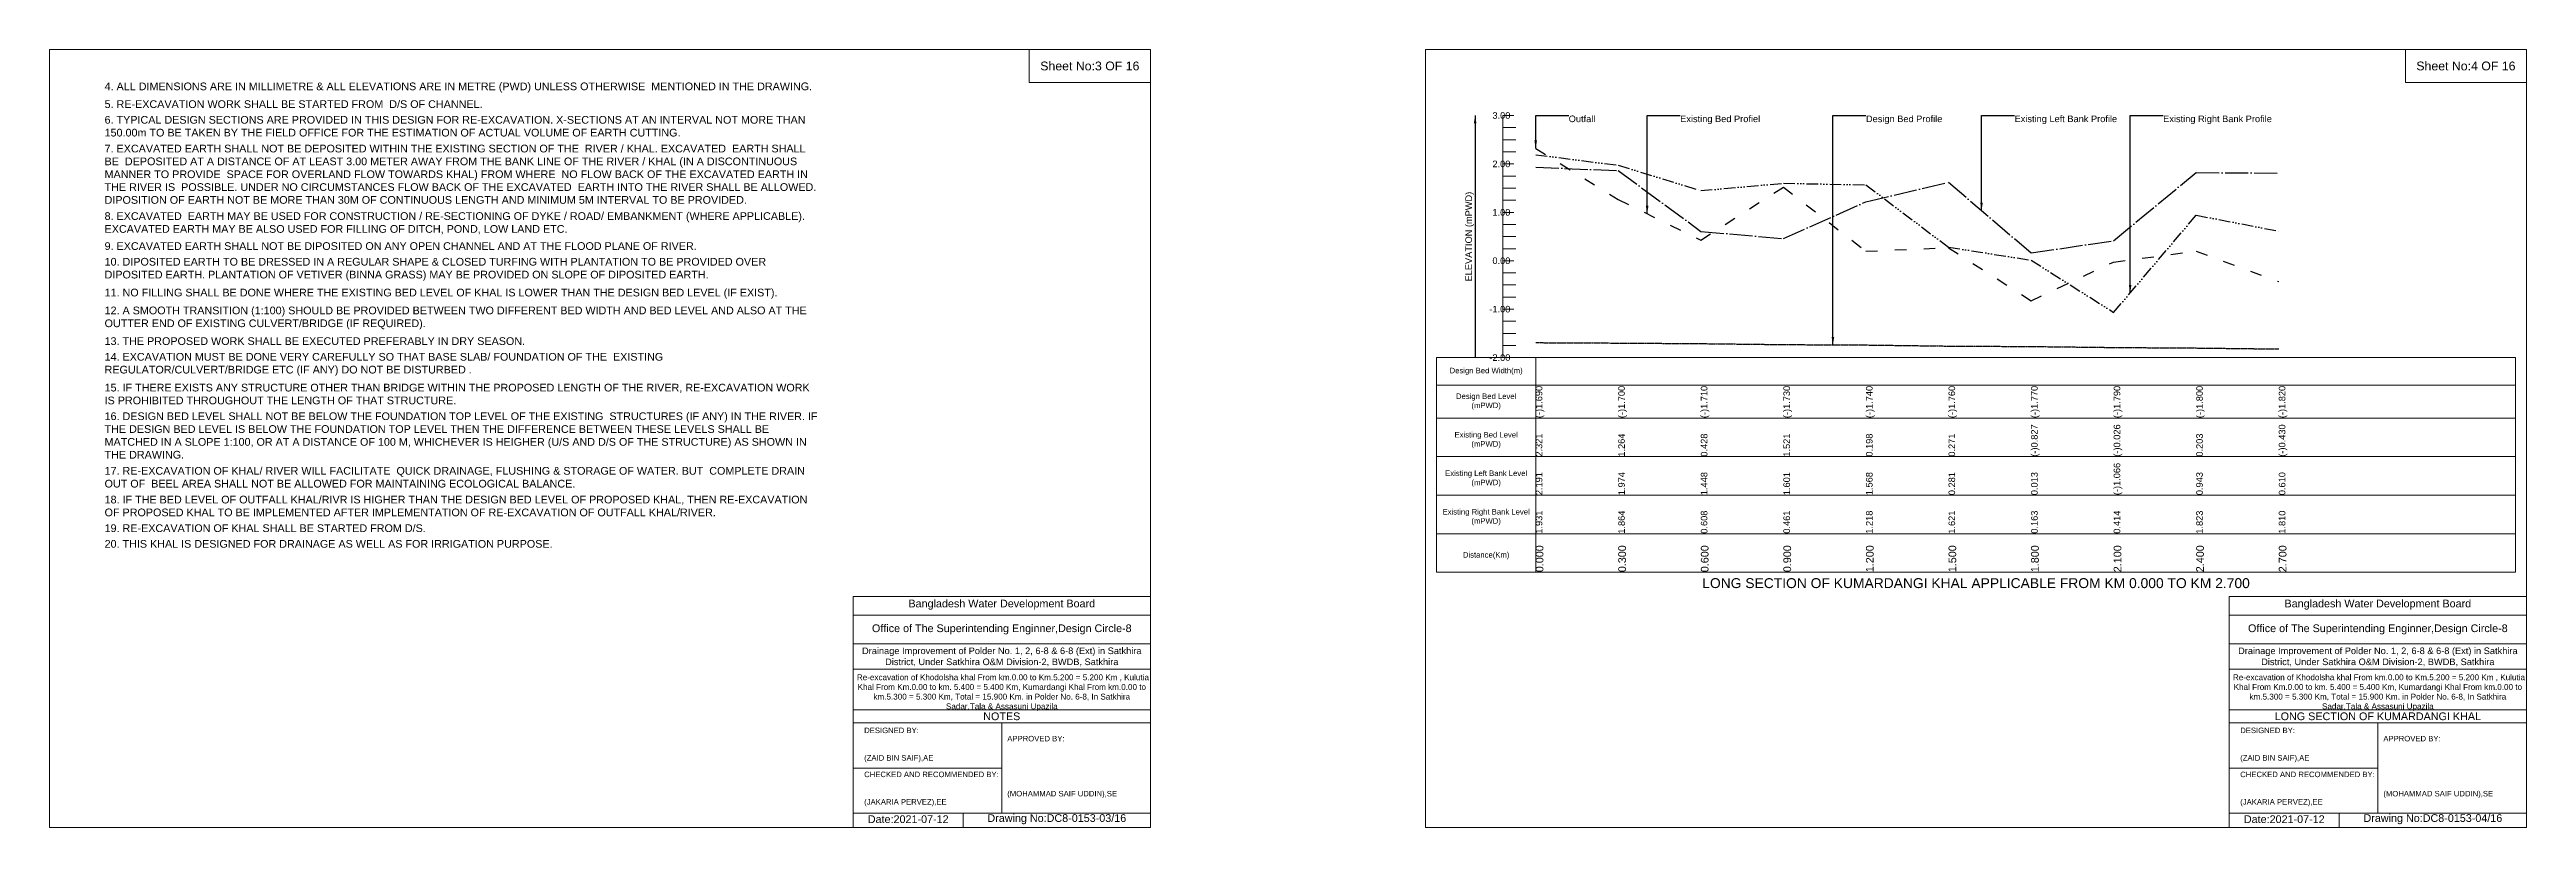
# Model space of a CAD drawing. Header units: inches. Extents: x 91000 to 568000, y -5656 to 0.
# Drawn here: x 430000 to 448000, y -5656 to 0 of the extents above; entities that cross this region are included whole.
import ezdxf

# ---------------------------------------------------------------- set-up
doc = ezdxf.new("R2010")
doc.units = ezdxf.units.IN
doc.header["$LTSCALE"] = 7
doc.header["$MEASUREMENT"] = 0
for name, pattern in [('ACAD_ISO03W100', [30, 12, -18]), ('ACAD_ISO04W100', [30, 24, -3, 0, -3]), ('ACAD_ISO14W100', [24, 12, -3, 0, -3, 0, -3, 0, -3]), ('CENTER', [2, 1.25, -0.25, 0.25, -0.25])]:
    doc.linetypes.add(name, pattern=pattern)
for name, color, linetype, lineweight in [('Cross Section Labels', 7, 'Continuous', 9), ('Design Bed Level Long Section', 7, 'CENTER', 25), ('Existing Bed Level for Long Section', 7, 'ACAD_ISO03W100', 25), ('Existing Left Bank of Long section', 7, 'ACAD_ISO04W100', 25), ('Existing Right Bank of Long Section', 7, 'ACAD_ISO14W100', 25), ('Long Section Border', 7, 'Continuous', 9), ('Long Section Labels', 7, 'Continuous', 9), ('Vscale for Long Section', 7, 'Continuous', 9)]:
    doc.layers.add(name, color=color, linetype=linetype, lineweight=lineweight)
doc.styles.get("Standard").update_dxf_attribs({"font": 'arial.ttf'})
doc.dimstyles.get("Standard").update_dxf_attribs({"dimtxt": 0.18, "dimasz": 0.18, "dimexe": 0.18, "dimexo": 0.0625, "dimgap": 0.09, "dimtad": 0, "dimtih": 1, "dimtoh": 1, "dimdec": 4, "dimzin": 0, "dimdsep": 46, "dimtxsty": 'Standard', "dimcen": 0.09, "dimadec": 0, "dimazin": 0, "dimtfac": 1, "dimtdec": 4, "dimtofl": 0, "dimtmove": 0, "dimatfit": 3, "dimfxl": 1, "dimtolj": 1, "dimtzin": 0, "dimarcsym": 0})

msp = doc.modelspace()

# ---------------------------------------------------------------- linework, layer by layer
at = {"layer": 'Cross Section Labels'}
for points in [[(430000, 0), (438000, 0), (438000, -5656), (430000, -5656)], [(437120, 0), (438000, 0), (438000, -240), (437120, -240)], [(440000, 0), (448000, 0), (448000, -5656), (440000, -5656)], [(447120, 0), (448000, 0), (448000, -240), (447120, -240)]]:
    msp.add_lwpolyline(points, close=True, dxfattribs=at)
for points in [[(435840, -5656), (435840, -3976), (438000, -3976)], [(435840, -4112), (438000, -4112)], [(445840, -5656), (445840, -3976), (448000, -3976)], [(445840, -4112), (448000, -4112)], [(435840, -4320), (438000, -4320)], [(445840, -4320), (448000, -4320)], [(435840, -4504), (438000, -4504)], [(445840, -4504), (448000, -4504)], [(435840, -4800), (438000, -4800)], [(445840, -4800), (448000, -4800)], [(435840, -4896), (438000, -4896)], [(436920, -4896), (436920, -5552)], [(445840, -4896), (448000, -4896)], [(446920, -4896), (446920, -5552)], [(435840, -5224), (436920, -5224)], [(445840, -5224), (446920, -5224)], [(435840, -5552), (438000, -5552)], [(436640, -5552), (436640, -5656)], [(445840, -5552), (448000, -5552)], [(446640, -5552), (446640, -5656)]]:
    msp.add_lwpolyline(points, dxfattribs=at)
at = {"layer": 'Design Bed Level Long Section'}
msp.add_lwpolyline([(440800, -2131), (441400, -2134), (442000, -2138), (442600, -2145), (443200, -2148), (443800, -2156), (444400, -2159), (445000, -2166), (445600, -2170), (446200, -2177)], dxfattribs=at)
at = {"layer": 'Existing Bed Level for Long Section'}
msp.add_lwpolyline([(440800, -719), (441400, -1091), (442000, -1385), (442600, -1001), (443200, -1466), (443800, -1441), (444400, -1827), (445000, -1545), (445600, -1465), (446200, -1687)], dxfattribs=at)
at = {"layer": 'Existing Left Bank of Long section'}
msp.add_lwpolyline([(440800, -856), (441400, -880), (442000, -1322), (442600, -1374), (443200, -1107), (443800, -965), (444400, -1479), (445000, -1390), (445600, -894), (446200, -899)], dxfattribs=at)
at = {"layer": 'Existing Right Bank of Long Section'}
msp.add_lwpolyline([(440800, -765), (441400, -841), (442000, -1026), (442600, -972), (443200, -984), (443800, -1437), (444400, -1531), (445000, -1911), (445600, -1204), (446200, -1321)], dxfattribs=at)
at = {"layer": 'Long Section Border'}
msp.add_lwpolyline([(440080, -2240), (447920, -2240), (447920, -3800), (440080, -3800)], close=True, dxfattribs=at)
for points in [[(440800, -2240), (440800, -3800)], [(440080, -2440), (447920, -2440)], [(440080, -2680), (447920, -2680)], [(440080, -2960), (447920, -2960)], [(440080, -3240), (447920, -3240)], [(440080, -3520), (447920, -3520)]]:
    msp.add_lwpolyline(points, dxfattribs=at)
at = {"layer": 'Vscale for Long Section'}
for points in [[(440560, -2240), (440560, -1888), (440560, -1536), (440560, -1184), (440560, -832), (440560, -480)], [(440560, -480), (440640, -480)], [(440560, -568), (440656, -568)], [(440560, -656), (440656, -656)], [(440560, -744), (440656, -744)], [(440560, -832), (440640, -832)], [(440560, -920), (440656, -920)], [(440560, -1008), (440656, -1008)], [(440560, -1096), (440656, -1096)], [(440560, -1184), (440640, -1184)], [(440560, -1272), (440656, -1272)], [(440560, -1360), (440656, -1360)], [(440560, -1448), (440656, -1448)], [(440560, -1536), (440640, -1536)], [(440560, -1624), (440656, -1624)], [(440560, -1712), (440656, -1712)], [(440560, -1800), (440656, -1800)], [(440560, -1888), (440640, -1888)], [(440560, -1976), (440656, -1976)], [(440560, -2064), (440656, -2064)], [(440560, -2152), (440656, -2152)], [(440560, -2240), (440640, -2240)]]:
    msp.add_lwpolyline(points, dxfattribs=at)

# ---------------------------------------------------------------- texts
at = {"layer": 'Cross Section Labels', "attachment_point": 5}
for s, insert, char_height in [('Sheet No:3 OF 16', (437560, -120), 64), ('Sheet No:4 OF 16', (447560, -120), 64), ('Bangladesh Water Development Board', (436920, -4036), 56), ('Bangladesh Water Development Board', (446920, -4036), 56), ('Office of The Superintending Enginner,Design Circle-8', (436920, -4216), 56), ('Office of The Superintending Enginner,Design Circle-8', (446920, -4216), 56)]:
    msp.add_mtext(s, dxfattribs=dict(at, insert=insert, char_height=char_height))
at = {"layer": 'Cross Section Labels'}
for s, insert, char_height, width, attachment_point in [('4. ALL DIMENSIONS ARE IN MILLIMETRE & ALL ELEVATIONS ARE IN METRE (PWD) UNLESS OTHERWISE  MENTIONED IN THE DRAWING.', (430400, -240), 56, 5200, 1), ('5. RE-EXCAVATION WORK SHALL BE STARTED FROM  D/S OF CHANNEL.', (430400, -369), 56, 5200, 1), ('6. TYPICAL DESIGN SECTIONS ARE PROVIDED IN THIS DESIGN FOR RE-EXCAVATION. X-SECTIONS AT AN INTERVAL NOT MORE THAN 150.00m TO BE TAKEN BY THE FIELD OFFICE FOR THE ESTIMATION OF ACTUAL VOLUME OF EARTH CUTTING.', (430400, -483), 56, 5200, 1), ('7. EXCAVATED EARTH SHALL NOT BE DEPOSITED WITHIN THE EXISTING SECTION OF THE  RIVER / KHAL. EXCAVATED  EARTH SHALL BE  DEPOSITED AT A DISTANCE OF AT LEAST 3.00 METER AWAY FROM THE BANK LINE OF THE RIVER / KHAL (IN A DISCONTINUOUS  MANNER TO PROVIDE  SPACE FOR OVERLAND FLOW TOWARDS KHAL) FROM WHERE  NO FLOW BACK OF THE EXCAVATED EARTH IN THE RIVER IS  POSSIBLE. UNDER NO CIRCUMSTANCES FLOW BACK OF THE EXCAVATED  EARTH INTO THE RIVER SHALL BE ALLOWED. DIPOSITION OF EARTH NOT BE MORE THAN 30M OF CONTINUOUS LENGTH AND MINIMUM 5M INTERVAL TO BE PROVIDED.', (430400, -692), 56, 5200, 1), ('8. EXCAVATED  EARTH MAY BE USED FOR CONSTRUCTION / RE-SECTIONING OF DYKE / ROAD/ EMBANKMENT (WHERE APPLICABLE). EXCAVATED EARTH MAY BE ALSO USED FOR FILLING OF DITCH, POND, LOW LAND ETC.', (430400, -1183), 56, 5200, 1), ('9. EXCAVATED EARTH SHALL NOT BE DIPOSITED ON ANY OPEN CHANNEL AND AT THE FLOOD PLANE OF RIVER.', (430400, -1401), 56, 5200, 1), ('10. DIPOSITED EARTH TO BE DRESSED IN A REGULAR SHAPE & CLOSED TURFING WITH PLANTATION TO BE PROVIDED OVER DIPOSITED EARTH. PLANTATION OF VETIVER (BINNA GRASS) MAY BE PROVIDED ON SLOPE OF DIPOSITED EARTH.^J', (430400, -1515), 56, 5200, 1), ('11. NO FILLING SHALL BE DONE WHERE THE EXISTING BED LEVEL OF KHAL IS LOWER THAN THE DESIGN BED LEVEL (IF EXIST).', (430400, -1739), 56, 5200, 1), ('12. A SMOOTH TRANSITION (1:100) SHOULD BE PROVIDED BETWEEN TWO DIFFERENT BED WIDTH AND BED LEVEL AND ALSO AT THE OUTTER END OF EXISTING CULVERT/BRIDGE (IF REQUIRED).', (430400, -1869), 56, 5200, 1), ('13. THE PROPOSED WORK SHALL BE EXECUTED PREFERABLY IN DRY SEASON.', (430400, -2092), 56, 5200, 1), ('14. EXCAVATION MUST BE DONE VERY CAREFULLY SO THAT BASE SLAB/ FOUNDATION OF THE  EXISTING REGULATOR/CULVERT/BRIDGE ETC (IF ANY) DO NOT BE DISTURBED .^J', (430400, -2206), 56, 5200, 1), ('15. IF THERE EXISTS ANY STRUCTURE OTHER THAN BRIDGE WITHIN THE PROPOSED LENGTH OF THE RIVER, RE-EXCAVATION WORK IS PROHIBITED THROUGHOUT THE LENGTH OF THAT STRUCTURE.', (430400, -2430), 56, 5200, 1), ('16. DESIGN BED LEVEL SHALL NOT BE BELOW THE FOUNDATION TOP LEVEL OF THE EXISTING  STRUCTURES (IF ANY) IN THE RIVER. IF THE DESIGN BED LEVEL IS BELOW THE FOUNDATION TOP LEVEL THEN THE DIFFERENCE BETWEEN THESE LEVELS SHALL BE MATCHED IN A SLOPE 1:100, OR AT A DISTANCE OF 100 M, WHICHEVER IS HEIGHER (U/S AND D/S OF THE STRUCTURE) AS SHOWN IN THE DRAWING.', (430400, -2638), 56, 5200, 1), ('17. RE-EXCAVATION OF KHAL/ RIVER WILL FACILITATE  QUICK DRAINAGE, FLUSHING & STORAGE OF WATER. BUT  COMPLETE DRAIN OUT OF  BEEL AREA SHALL NOT BE ALLOWED FOR MAINTAINING ECOLOGICAL BALANCE.', (430400, -3035), 56, 5200, 1), ('18. IF THE BED LEVEL OF OUTFALL KHAL/RIVR IS HIGHER THAN THE DESIGN BED LEVEL OF PROPOSED KHAL, THEN RE-EXCAVATION OF PROPOSED KHAL TO BE IMPLEMENTED AFTER IMPLEMENTATION OF RE-EXCAVATION OF OUTFALL KHAL/RIVER.', (430400, -3244), 56, 5200, 1), ('20. THIS KHAL IS DESIGNED FOR DRAINAGE AS WELL AS FOR IRRIGATION PURPOSE.^J', (430400, -3566), 56, 5200, 1), ('19. RE-EXCAVATION OF KHAL SHALL BE STARTED FROM D/S.', (430400, -3452), 56, 5200, 1), ('Drainage Improvement of Polder No. 1, 2, 6-8 & 6-8 (Ext) in Satkhira District, Under Satkhira O&M Division-2, BWDB, Satkhira', (436920, -4416), 48, 2240, 5), ('Drainage Improvement of Polder No. 1, 2, 6-8 & 6-8 (Ext) in Satkhira District, Under Satkhira O&M Division-2, BWDB, Satkhira', (446920, -4416), 48, 2240, 5), (' Re-excavation of Khodolsha khal From km.0.00 to Km.5.200 = 5.200 Km , Kulutia Khal From Km.0.00 to km. 5.400 = 5.400 Km, Kumardangi Khal From km.0.00 to km.5.300 = 5.300 Km, Total = 15.900 Km. in Polder No. 6-8, In Satkhira Sadar,Tala & Assasuni Upazila', (436920, -4676), 42.152, 2160, 5), (' Re-excavation of Khodolsha khal From km.0.00 to Km.5.200 = 5.200 Km , Kulutia Khal From Km.0.00 to km. 5.400 = 5.400 Km, Kumardangi Khal From km.0.00 to km.5.300 = 5.300 Km, Total = 15.900 Km. in Polder No. 6-8, In Satkhira Sadar,Tala & Assasuni Upazila', (446920, -4676), 42.152, 2160, 5), ('NOTES', (436920, -4848), 56, 2240, 5), ('LONG SECTION OF KUMARDANGI KHAL', (446920, -4848), 56, 2240, 5), ('DESIGNED BY:^J^J^J(ZAID BIN SAIF),AE', (435920, -5056), 40, 1120, 4), ('APPROVED BY:^J^J^J^J^J^J(MOHAMMAD SAIF UDDIN),SE', (436960, -5216), 40, 1120, 4), ('DESIGNED BY:^J^J^J(ZAID BIN SAIF),AE', (445920, -5056), 40, 1120, 4), ('APPROVED BY:^J^J^J^J^J^J(MOHAMMAD SAIF UDDIN),SE', (446960, -5216), 40, 1120, 4), ('CHECKED AND RECOMMENDED BY:^J^J^J(JAKARIA PERVEZ),EE', (435920, -5376), 40, 1120, 4), ('CHECKED AND RECOMMENDED BY:^J^J^J(JAKARIA PERVEZ),EE', (445920, -5376), 40, 1120, 4), ('Date:2021-07-12', (436240, -5596), 56, 1120, 5), ('Drawing No:DC8-0153-03/16', (437320, -5596), 56, 1760, 5), ('Date:2021-07-12', (446240, -5596), 56, 1120, 5), ('Drawing No:DC8-0153-04/16', (447320, -5596), 56, 1760, 5)]:
    msp.add_mtext(s, dxfattribs=dict(at, insert=insert, char_height=char_height, width=width, attachment_point=attachment_point))
at = {"layer": 'Long Section Border', "attachment_point": 5}
for s, insert, char_height in [('Design Bed Width(m)', (440440, -2340), 40), ('Design Bed Level^J(mPWD)', (440440, -2560), 40), ('Existing Bed Level^J(mPWD)', (440440, -2840), 40), ('Existing Left Bank Level^J(mPWD)', (440440, -3120), 40), ('Existing Right Bank Level^J(mPWD)', (440440, -3400), 40), ('Distance(Km)', (440440, -3680), 40), ('LONG SECTION OF KUMARDANGI KHAL APPLICABLE FROM KM 0.000 TO KM 2.700', (444000, -3880), 72)]:
    msp.add_mtext(s, dxfattribs=dict(at, insert=insert, char_height=char_height))
at = {"layer": 'Long Section Labels', "char_height": 48, "attachment_point": 1}
for s, insert in [('Outfall', (441040, -480)), ('Existing Bed Profiel', (441850, -480)), ('Design Bed Profile', (443200, -480)), ('Existing Left Bank Profile', (444280, -480)), ('Existing Right Bank Profile', (445360, -480))]:
    msp.add_mtext(s, dxfattribs=dict(at, insert=insert))
at = {"layer": 'Vscale for Long Section', "char_height": 48, "attachment_point": 6}
for s, insert in [('3.00', (440616, -480)), ('2.00', (440616, -832)), ('1.00', (440616, -1184)), ('0.00', (440616, -1536)), ('-1.00', (440616, -1888)), ('-2.00', (440616, -2240))]:
    msp.add_mtext(s, dxfattribs=dict(at, insert=insert))
at = {"layer": 'Vscale for Long Section', "rotation": 90}
for s, insert, char_height, attachment_point in [('ELEVATION (mPWD)', (440320, -1360), 48, 5), ('(-)1.690', (440800, -2680), 48, 1), ('(-)1.700', (441400, -2680), 48, 1), ('(-)1.710', (442000, -2680), 48, 1), ('(-)1.730', (442600, -2680), 48, 1), ('(-)1.740', (443200, -2680), 48, 1), ('(-)1.760', (443800, -2680), 48, 1), ('(-)1.770', (444400, -2680), 48, 1), ('(-)1.790', (445000, -2680), 48, 1), ('(-)1.800', (445600, -2680), 48, 1), ('(-)1.820', (446200, -2680), 48, 1), ('2.321', (440800, -2960), 48, 1), ('1.264', (441400, -2960), 48, 1), ('0.428', (442000, -2960), 48, 1), ('1.521', (442600, -2960), 48, 1), ('0.198', (443200, -2960), 48, 1), ('0.271', (443800, -2960), 48, 1), ('(-)0.827', (444400, -2960), 48, 1), ('(-)0.026', (445000, -2960), 48, 1), ('0.203', (445600, -2960), 48, 1), ('(-)0.430', (446200, -2960), 48, 1), ('(-)1.066', (445000, -3240), 48, 1), ('2.191', (440800, -3240), 48, 1), ('1.974', (441400, -3240), 48, 1), ('1.448', (442000, -3240), 48, 1), ('1.601', (442600, -3240), 48, 1), ('1.568', (443200, -3240), 48, 1), ('0.281', (443800, -3240), 48, 1), ('0.013', (444400, -3240), 48, 1), ('0.943', (445600, -3240), 48, 1), ('0.610', (446200, -3240), 48, 1), ('1.931', (440800, -3520), 48, 1), ('1.864', (441400, -3520), 48, 1), ('0.608', (442000, -3520), 48, 1), ('0.461', (442600, -3520), 48, 1), ('1.218', (443200, -3520), 48, 1), ('1.621', (443800, -3520), 48, 1), ('0.163', (444400, -3520), 48, 1), ('0.414', (445000, -3520), 48, 1), ('1.823', (445600, -3520), 48, 1), ('1.810', (446200, -3520), 48, 1), ('0.000', (440800, -3800), 56, 1), ('0.300', (441400, -3800), 56, 1), ('0.600', (442000, -3800), 56, 1), ('0.900', (442600, -3800), 56, 1), ('1.200', (443200, -3800), 56, 1), ('1.500', (443800, -3800), 56, 1), ('1.800', (444400, -3800), 56, 1), ('2.100', (445000, -3800), 56, 1), ('2.400', (445600, -3800), 56, 1), ('2.700', (446200, -3800), 56, 1)]:
    msp.add_mtext(s, dxfattribs=dict(at, insert=insert, char_height=char_height, attachment_point=attachment_point))

# ---------------------------------------------------------------- leaders
at = {"layer": 'Long Section Labels', "annotation_type": 0, "has_hookline": 1, "hookline_direction": 0}
for points, text_width in [([(440800, -719), (440800, -480), (441040, -480)], 186), ([(441610, -1194), (441610, -480), (441850, -480)], 571), ([(442960, -2147), (442960, -480), (443200, -480)], 547), ([(444040, -1171), (444040, -480), (444280, -480)], 737), ([(445120, -1770), (445120, -480), (445360, -480)], 782)]:
    msp.add_leader(points, dimstyle='Standard', override={"dimasz": 57.6}, dxfattribs=dict(at, text_width=text_width))
at = {"layer": 'Vscale for Long Section'}
msp.add_leader([(440360, -480), (440360, -2240)], dimstyle='Standard', override={"dimasz": 57.6}, dxfattribs=at)

doc.saveas('drawing.dxf')
